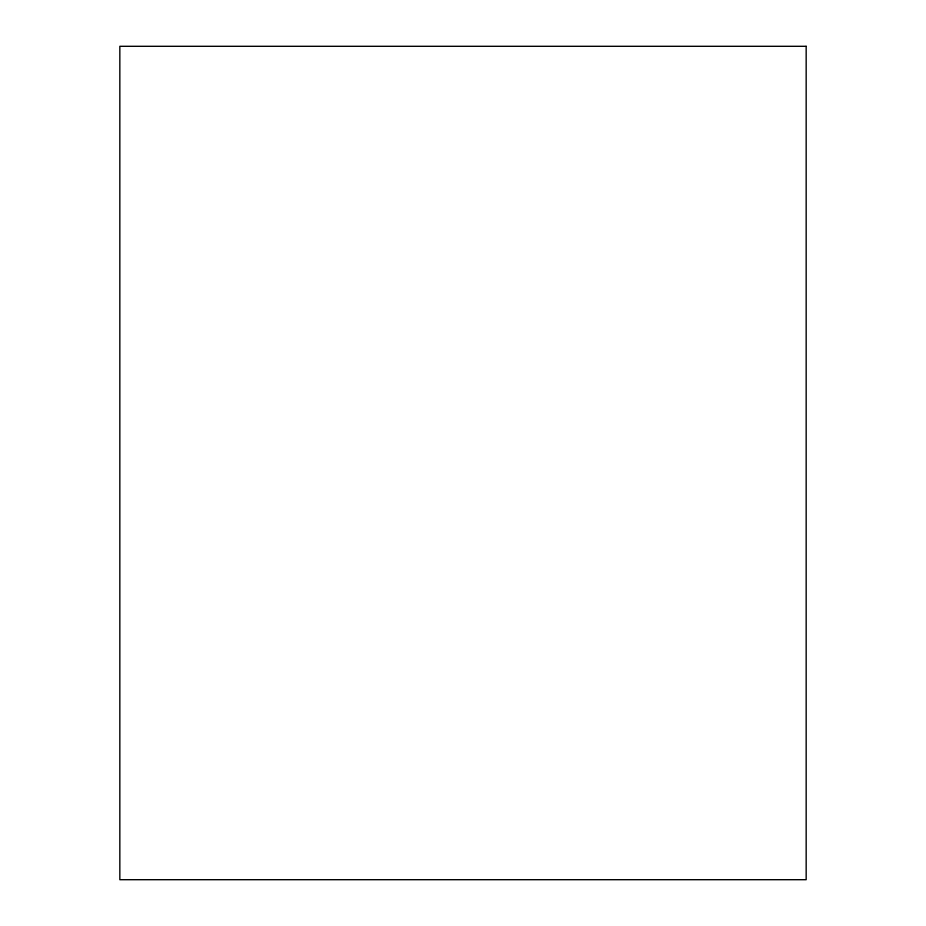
<?xml version="1.0" encoding="UTF-8"?>
<svg xmlns="http://www.w3.org/2000/svg" width="926" height="926" viewBox="0 0 926 926"><rect width="100%" height="100%" fill="white"/><g stroke="black" fill="none" stroke-linecap="round" stroke-linejoin="round"><path stroke-width="1.39" d="M806.164 46.3L119.836 46.3L119.836 879.7L806.164 879.7L806.164 46.3"/></g></svg>
